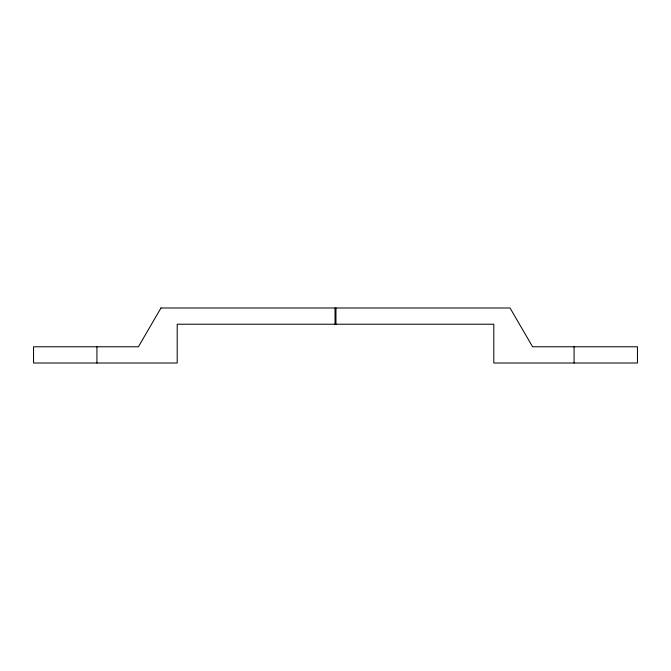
<?xml version="1.0" encoding="UTF-8"?>
<svg xmlns="http://www.w3.org/2000/svg" width="671" height="671" viewBox="0 0 671 671"><rect width="100%" height="100%" fill="white"/><g stroke="black" fill="none" stroke-linecap="round" stroke-linejoin="round"><path stroke-width="1.01" d="M574.074 346.773L574.074 363.011M335.953 307.989L335.953 324.227M335.047 307.989L335.047 324.227M96.926 346.773L96.926 363.011M160.965 307.989L138.419 346.773L33.55 346.773L33.55 363.011L177.203 363.011L177.203 324.227L493.797 324.227L493.797 363.011L637.45 363.011L637.45 346.773L532.581 346.773L510.035 307.989L160.965 307.989"/></g></svg>
